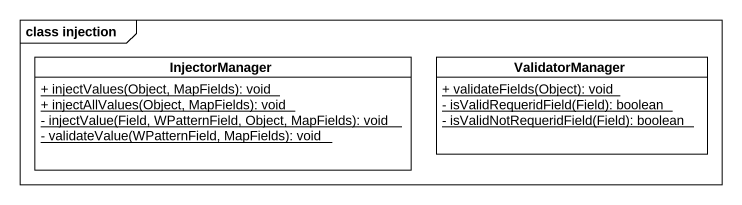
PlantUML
@startuml
mainframe class injection
hide circle
hide empty members
skinparam classAttributeIconSize 0
class InjectorManager {
  {static} + injectValues(Object, MapFields): void
  {static} + injectAllValues(Object, MapFields): void
  {static} - injectValue(Field, WPatternField, Object, MapFields): void
  {static} - validateValue(WPatternField, MapFields): void
}
class ValidatorManager {
  {static} + validateFields(Object): void
  {static} - isValidRequeridField(Field): boolean
  {static} - isValidNotRequeridField(Field): boolean
}
@enduml
